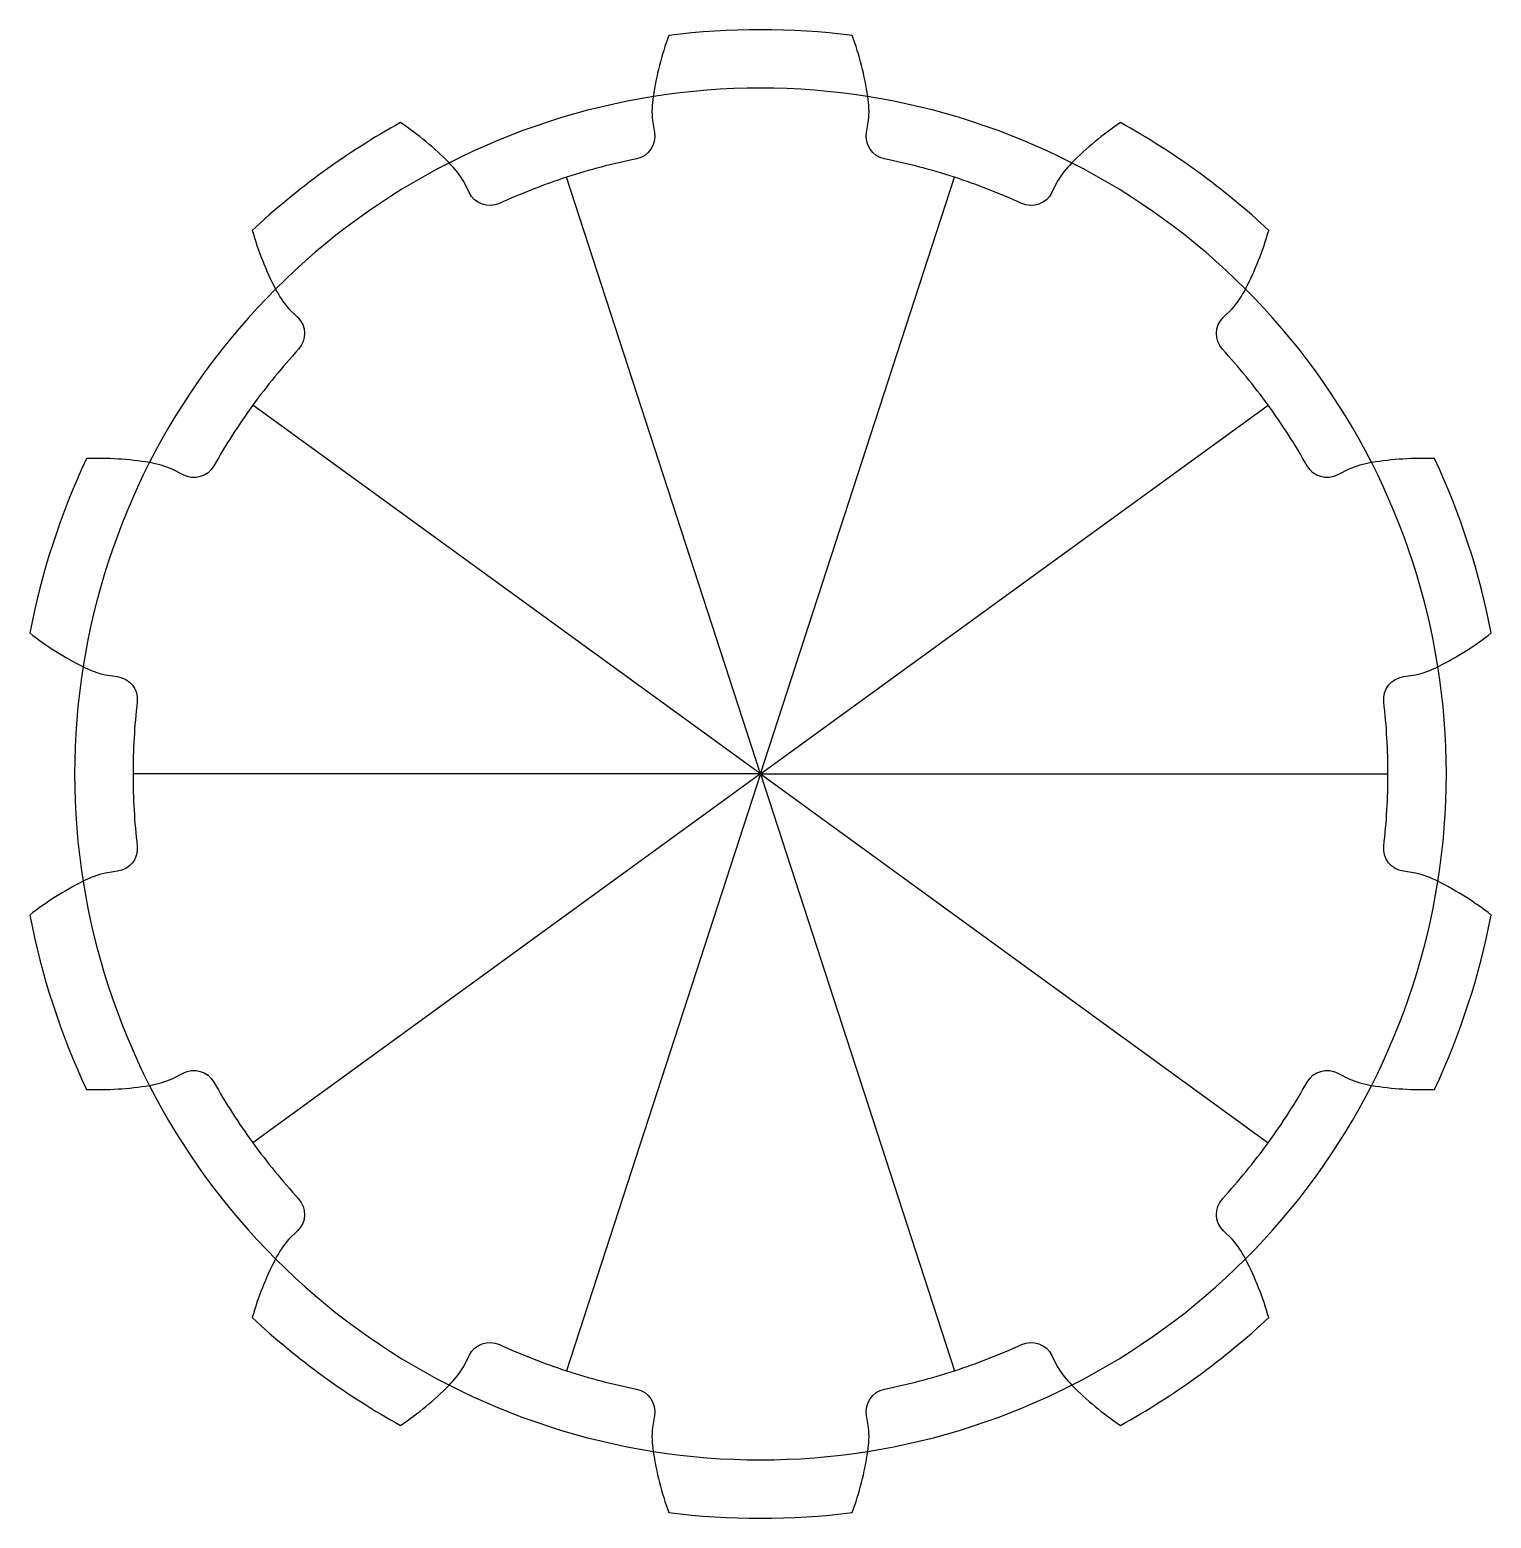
# Model space of a CAD drawing. Header units: millimetres. Extents: x 1764 to 2265, y 664 to 1174.
import ezdxf

# ---------------------------------------------------------------- set-up
doc = ezdxf.new("R2010")
doc.units = ezdxf.units.MM

msp = doc.modelspace()

# ---------------------------------------------------------------- linework, layer by layer
for q in [(1948.28, 1123.45), (2081.15, 1123.45), (1840.78, 1045.34), (2188.65, 1045.34), (1799.72, 918.97), (1840.78, 792.59), (1948.28, 714.49), (2081.15, 714.49), (2188.65, 792.59), (2229.72, 918.97)]:
    msp.add_line((2014.72, 918.97), q)
for points in [[(2081.15, 1123.45, 0.028784), (2057.23, 1129.72, -0.409077), (2051.08, 1138.81), (2051.76, 1142.93, 0.063966), (2051.48, 1151.08, 0.050652), (2046.13, 1172.03, 0.061827), (1983.3, 1172.03, 0.050652), (1977.95, 1151.08, 0.063966), (1977.67, 1142.93), (1978.35, 1138.81, -0.409077), (1972.2, 1129.72, 0.028784), (1948.28, 1123.45)], [(1948.28, 1123.45, 0.028784), (1925.23, 1114.46, -0.409077), (1914.91, 1118.2), (1913.04, 1121.93, 0.063966), (1908.03, 1128.36, 0.050652), (1891.38, 1142.16, 0.061827), (1840.56, 1105.23, 0.050652), (1848.55, 1085.14, 0.063966), (1853.11, 1078.38), (1856.08, 1075.45, -0.409077), (1856.44, 1064.48, 0.028784), (1840.78, 1045.34)], [(2188.65, 1045.34, 0.028784), (2172.99, 1064.48, -0.409077), (2173.35, 1075.45), (2176.32, 1078.38, 0.063966), (2180.89, 1085.14, 0.050652), (2188.87, 1105.23, 0.061827), (2138.05, 1142.16, 0.050652), (2121.4, 1128.36, 0.063966), (2116.39, 1121.93), (2114.52, 1118.2, -0.409077), (2104.2, 1114.46, 0.028784), (2081.15, 1123.45)], [(1840.78, 1045.34, 0.028784), (1827.41, 1024.53, -0.409077), (1816.87, 1021.49), (1813.17, 1023.4, 0.063966), (1805.33, 1025.66, 0.050652), (1783.75, 1027.04, 0.061827), (1764.34, 967.29, 0.050652), (1782.61, 955.73, 0.063966), (1790.27, 952.95), (1794.4, 952.32, -0.409077), (1801.14, 943.66, 0.028784), (1799.72, 918.97)], [(2229.72, 918.97, 0.028784), (2228.29, 943.66, -0.409077), (2235.04, 952.32), (2239.16, 952.95, 0.063966), (2246.82, 955.73, 0.050652), (2265.09, 967.29, 0.061827), (2245.68, 1027.04, 0.050652), (2224.1, 1025.66, 0.063966), (2216.26, 1023.4), (2212.56, 1021.49, -0.409077), (2202.02, 1024.53, 0.028784), (2188.65, 1045.34)], [(1799.72, 918.97, 0.028784), (1801.14, 894.28, -0.409077), (1794.4, 885.62), (1790.27, 884.99, 0.063966), (1782.61, 882.21, 0.050652), (1764.34, 870.64, 0.061827), (1783.75, 810.9, 0.050652), (1805.33, 812.28, 0.063966), (1813.17, 814.53), (1816.87, 816.45, -0.409077), (1827.41, 813.41, 0.028784), (1840.78, 792.59)], [(2188.65, 792.59, 0.028784), (2202.02, 813.41, -0.409077), (2212.56, 816.45), (2216.26, 814.53, 0.063966), (2224.1, 812.28, 0.050652), (2245.68, 810.9, 0.061827), (2265.09, 870.64, 0.050652), (2246.82, 882.21, 0.063966), (2239.16, 884.99), (2235.04, 885.62, -0.409077), (2228.29, 894.28, 0.028784), (2229.72, 918.97)], [(1840.78, 792.59, 0.028784), (1856.44, 773.45, -0.409077), (1856.08, 762.48), (1853.11, 759.56, 0.063966), (1848.55, 752.8, 0.050652), (1840.56, 732.7, 0.061827), (1891.38, 695.78, 0.050652), (1908.03, 709.58, 0.063966), (1913.04, 716.01), (1914.91, 719.74, -0.409077), (1925.23, 723.48, 0.028784), (1948.28, 714.49)], [(2081.15, 714.49, 0.028784), (2104.2, 723.48, -0.409077), (2114.52, 719.74), (2116.39, 716.01, 0.063966), (2121.4, 709.58, 0.050652), (2138.05, 695.78, 0.061827), (2188.87, 732.7, 0.050652), (2180.89, 752.8, 0.063966), (2176.32, 759.56), (2173.35, 762.48, -0.409077), (2172.99, 773.45, 0.028784), (2188.65, 792.59)], [(1948.28, 714.49, 0.028784), (1972.2, 708.21, -0.409077), (1978.35, 699.13), (1977.67, 695.01, 0.063966), (1977.95, 686.86, 0.050652), (1983.3, 665.91, 0.061827), (2046.13, 665.91, 0.050652), (2051.48, 686.86, 0.063966), (2051.76, 695.01), (2051.08, 699.13, -0.409077), (2057.23, 708.21, 0.028784), (2081.15, 714.49)]]:
    msp.add_lwpolyline(points, format="xyb")
at = {"color": 1}
for start, end in [(72, 108), (108, 144), (36, 72), (144, 180), (0, 36), (180, 216), (324, 0), (216, 252), (288, 324), (252, 288)]:
    msp.add_arc((2014.72, 918.97), 235, start, end, dxfattribs=at)

doc.saveas('drawing.dxf')
